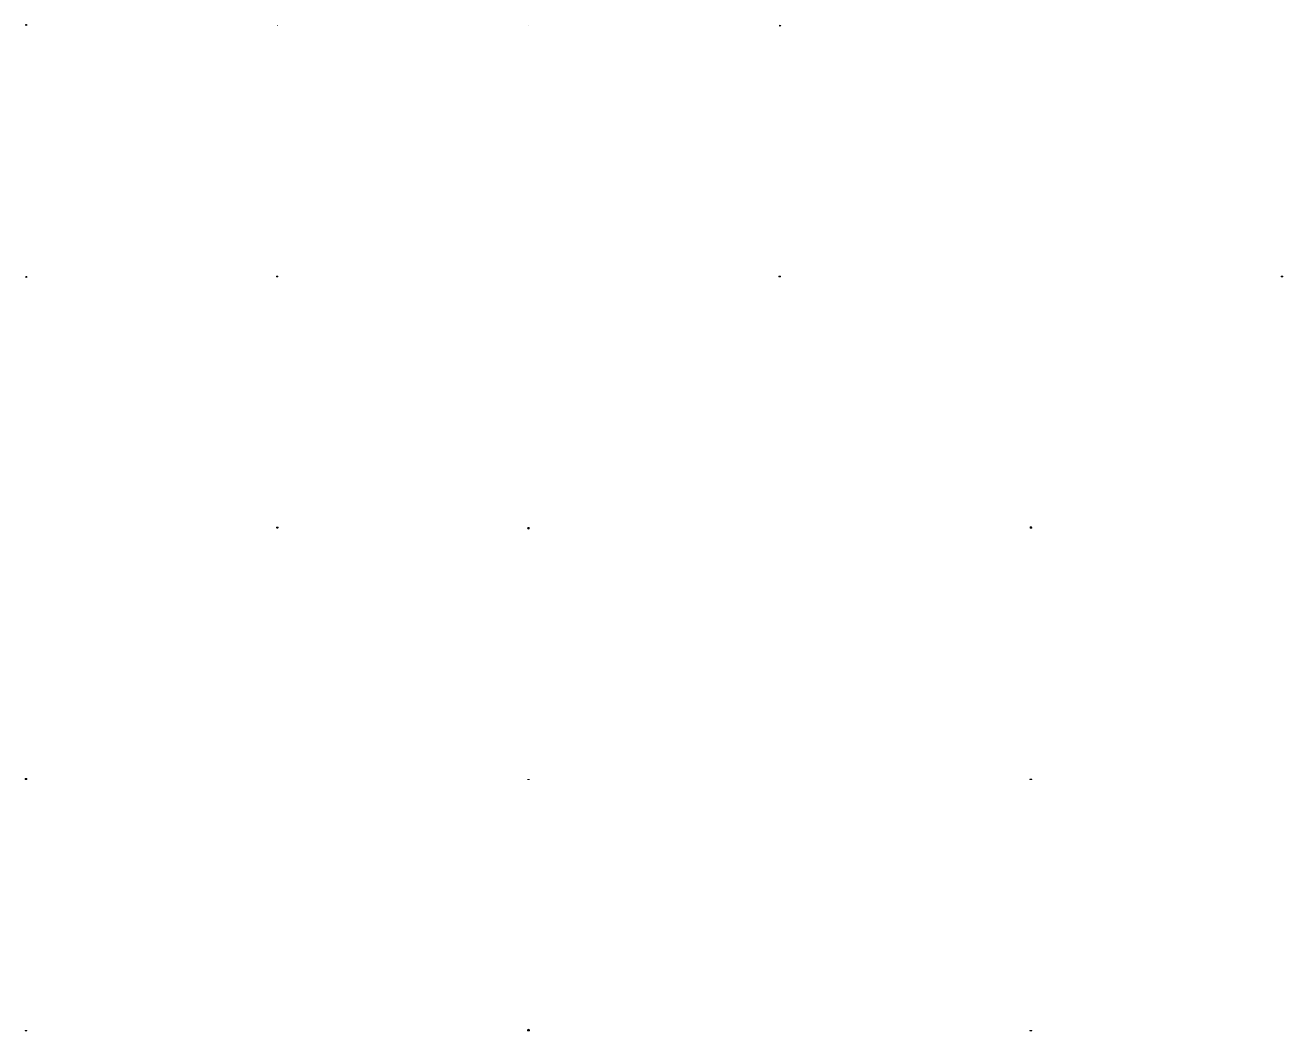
# Model space of a CAD drawing. Header units: millimetres. Extents: x 1489 to 16509, y -13500 to -1494.
import ezdxf

# ---------------------------------------------------------------- set-up
doc = ezdxf.new("R2010")
doc.units = ezdxf.units.MM
doc.header["$LTSCALE"] = 50
doc.header["$PDMODE"] = 1
doc.header["$PDSIZE"] = -2
doc.linetypes.add('ISO-07 Dotted', pattern=[0.889, 0.127, -0.762])
for name, color, linetype, lineweight in [('pio-Acorn Nut (inch)', 7, 'Continuous', 5), ('pio-Acorn Nut (inch)-3D', 7, 'Continuous', 5), ('pio-Bridge Line', 7, 'Continuous', 5), ('pio-Center Drill', 7, 'Continuous', 5), ('pio-Clothes Rod', 7, 'Continuous', 5), ('pio-Extension Spring - End', 7, 'Continuous', 5), ('pio-Hex Cap Nut (DIN)', 7, 'Continuous', 5), ('pio-Hex Cap Nut (DIN)-3D', 7, 'Continuous', 5), ('pio-Knurled Thumb Nut (Inch)', 7, 'Continuous', 5), ('pio-Lock Washer (DIN)', 7, 'Continuous', 5), ('pio-Lock Washer (DIN)-3D', 7, 'Continuous', 5), ('pio-Lock Washer (Inch)', 7, 'Continuous', 5), ('pio-Lock Washer (Inch)-3D', 7, 'Continuous', 5), ('pio-Lock Washer (ISO)', 7, 'Continuous', 5), ('pio-Lock Washer (ISO)-3D', 7, 'Continuous', 5), ('pio-Lock Washer (Metric)', 7, 'Continuous', 5), ('pio-Lock Washer (Metric)-3D', 7, 'Continuous', 5), ('pio-Nut (DIN)', 7, 'Continuous', 5), ('pio-Nut (DIN)-3D', 7, 'Continuous', 5), ('pio-Nut (Inch)', 7, 'Continuous', 5), ('pio-Nut (Inch) - 3D', 7, 'Continuous', 5), ('pio-Nut (ISO)', 7, 'Continuous', 5), ('pio-Nut (ISO)-3D', 7, 'Continuous', 5), ('pio-Nut (Metric)', 7, 'Continuous', 5), ('pio-Nut (Metric) - 3D', 7, 'Continuous', 5), ('pio-Quarter Arc', 7, 'Continuous', 5), ('pio-Tubular Rivet (DIN)', 7, 'Continuous', 5)]:
    doc.layers.add(name, color=color, linetype=linetype, lineweight=lineweight)

# ---------------------------------------------------------------- blocks, each defined once
blk = doc.blocks.new('obj-00')
at = {"layer": 'pio-Bridge Line', "color": 255, "linetype": 'Continuous', "lineweight": 80, "transparency": 33554687}
blk.add_line((0, 0), (1, 0), dxfattribs=at)
at = {"layer": 'pio-Bridge Line', "color": 255, "linetype": 'Continuous', "lineweight": 211, "transparency": 33554687}
blk.add_arc((0.5, 0), 0.5, 10, 170, dxfattribs=at)
at = {"layer": 'pio-Bridge Line', "color": 7, "linetype": 'Continuous', "lineweight": 5, "transparency": 33554687}
blk.add_arc((0.5, 0), 0.5, 0, 180, dxfattribs=at)
blk = doc.blocks.new('obj-01 (2D)')
at = {"layer": 'pio-Clothes Rod', "color": 7, "linetype": 'Continuous', "lineweight": 5, "transparency": 33554687}
blk.add_line((0, 0), (1, 0), dxfattribs=at)
at = {"layer": 'pio-Clothes Rod', "color": 0, "flags": 1}
for tag in ['IFC_UUID', 'instanceID']:
    blk.add_attdef(tag, (4500, -1500), '', height=0.18, dxfattribs=at)
blk = doc.blocks.new('obj-02')
at = {"layer": 'pio-Quarter Arc', "color": 7, "linetype": 'Continuous', "lineweight": 5, "transparency": 33554687}
blk.add_arc((0, 0), 1, 0, 90, dxfattribs=at)
blk = doc.blocks.new('obj-03')
at = {"color": 255, "linetype": 'Continuous', "lineweight": 5, "transparency": 33554687}
blk.add_wipeout([(0, 6), (5, 2), (10, 2), (12, 0), (10, -2), (5, -2), (0, -6)], dxfattribs=at).dxf.layer = 'pio-Center Drill'
at = {"layer": 'pio-Center Drill', "color": 7, "linetype": 'Continuous', "lineweight": 5, "transparency": 33554687}
for p, q in [((5, 2), (5, -2)), ((10, 2), (10, -2))]:
    blk.add_line(p, q, dxfattribs=at)
at = {"layer": 'pio-Center Drill', "color": 7, "linetype": 'Continuous', "lineweight": 5, "transparency": 33554687, "flags": 128}
blk.add_lwpolyline([(0, 6), (5, 2), (10, 2), (12, 0), (10, -2), (5, -2), (0, -6)], close=True, dxfattribs=at)
blk = doc.blocks.new('Group')
at = {"color": 255, "linetype": 'Continuous', "lineweight": 5, "transparency": 33554687}
blk.add_wipeout([(0, 5), (0, 5), (0, 4), (0, 4), (0, 4), (0, 4), (0, 4), (1, 4), (1, 4), (9, 4), (9, 4), (10, 4), (10, 4), (10, 4), (10, 4), (10, 4), (10, 5), (10, 5), (10, -5), (10, -5), (10, -4), (10, -4), (10, -4), (10, -4), (10, -4), (9, -4), (9, -4), (1, -4), (1, -4), (0, -4), (0, -4), (0, -4), (0, -4), (0, -4), (0, -5), (0, -5)], dxfattribs=at).dxf.layer = 'pio-Tubular Rivet (DIN)'
at = {"layer": 'pio-Tubular Rivet (DIN)', "color": 7, "linetype": 'Continuous', "lineweight": 5, "transparency": 33554687, "flags": 128}
for points in [[(0, 5, 0.414214), (1, 4), (9, 4, 0.414214), (10, 5)], [(10, -5, 0.414214), (9, -4), (1, -4, 0.414214), (0, -5)]]:
    blk.add_lwpolyline(points, format="xyb", dxfattribs=at)
at = {"color": 255, "linetype": 'Continuous', "lineweight": 5, "transparency": 33554687}
blk.add_wipeout([(-1, 6), (0, 6), (0, -6), (-1, -6)], dxfattribs=at).dxf.layer = 'pio-Tubular Rivet (DIN)'
at = {"layer": 'pio-Tubular Rivet (DIN)', "color": 7, "linetype": 'Continuous', "lineweight": 5, "transparency": 33554687, "flags": 128}
blk.add_lwpolyline([(-1, 6), (0, 6), (0, -6), (-1, -6)], close=True, dxfattribs=at)
at = {"color": 255, "linetype": 'ISO-07 Dotted', "lineweight": 5, "transparency": 33554687}
blk.add_wipeout([(11, -4), (15, -4), (15, 4), (11, 4)], dxfattribs=at).dxf.layer = 'pio-Tubular Rivet (DIN)'
at = {"layer": 'pio-Tubular Rivet (DIN)', "color": 7, "linetype": 'ISO-07 Dotted', "lineweight": 5, "transparency": 33554687, "flags": 128}
blk.add_lwpolyline([(11, -4), (15, -4), (15, 4), (11, 4)], dxfattribs=at)
at = {"color": 255, "linetype": 'Continuous', "lineweight": 5, "transparency": 33554687}
blk.add_wipeout([(10, 6), (11, 6), (11, -6), (10, -6)], dxfattribs=at).dxf.layer = 'pio-Tubular Rivet (DIN)'
at = {"layer": 'pio-Tubular Rivet (DIN)', "color": 7, "linetype": 'Continuous', "lineweight": 5, "transparency": 33554687, "flags": 128}
blk.add_lwpolyline([(10, 6), (11, 6), (11, -6), (10, -6)], close=True, dxfattribs=at)
blk = doc.blocks.new('obj-06')
at = {"layer": 'pio-Tubular Rivet (DIN)', "color": 7, "transparency": 33554687}
blk.add_blockref('Group', (0, 0), dxfattribs=at)
blk = doc.blocks.new('Group-1')
at = {"color": 255, "linetype": 'Continuous', "lineweight": 5, "transparency": 33554687}
blk.add_wipeout([(-8, 8), (-7, 9), (7, 9), (8, 8), (8, 1), (7, 0), (-7, 0), (-8, 1)], dxfattribs=at).dxf.layer = 'pio-Nut (Inch)'
at = {"layer": 'pio-Nut (Inch)', "color": 7, "linetype": 'Continuous', "lineweight": 5, "transparency": 33554687, "flags": 128}
blk.add_lwpolyline([(-8, 8), (-7, 9), (7, 9), (8, 8), (8, 1), (7, 0), (-7, 0), (-8, 1)], close=True, dxfattribs=at)
at = {"color": 255, "linetype": 'Continuous', "lineweight": 5, "transparency": 33554687}
blk.add_wipeout([(-8, 8), (-8, 8), (-7, 8), (-7, 9), (-6, 9), (-6, 9), (-5, 8), (-5, 8), (-4, 8), (-3, 8), (-2, 8), (-1, 9), (0, 9), (1, 9), (2, 8), (3, 8), (4, 8), (5, 8), (5, 8), (6, 9), (6, 9), (7, 9), (7, 8), (8, 8), (8, 8)], dxfattribs=at).dxf.layer = 'pio-Nut (Inch)'
at = {"layer": 'pio-Nut (Inch)', "color": 7, "linetype": 'Continuous', "lineweight": 5, "transparency": 33554687}
blk.add_open_spline([(-8, 8), (-6, 9), (-4, 8), (0, 9), (4, 8), (6, 9), (8, 8)], degree=2, knots=[0, 0, 0, 0.264483, 0.264483, 0.735517, 0.735517, 1, 1, 1], dxfattribs=at)
at = {"color": 255, "linetype": 'Continuous', "lineweight": 5, "transparency": 33554687}
blk.add_wipeout([(-8, 1), (-8, 0), (-7, 0), (-7, 0), (-6, 0), (-6, 0), (-5, 0), (-5, 0), (-4, 1), (-3, 0), (-2, 0), (-1, 0), (0, 0), (1, 0), (2, 0), (3, 0), (4, 1), (5, 0), (5, 0), (6, 0), (6, 0), (7, 0), (7, 0), (8, 0), (8, 1)], dxfattribs=at).dxf.layer = 'pio-Nut (Inch)'
at = {"layer": 'pio-Nut (Inch)', "color": 7, "linetype": 'Continuous', "lineweight": 5, "transparency": 33554687}
for p, q in [((-4, 8), (-4, 1)), ((4, 1), (4, 8))]:
    blk.add_line(p, q, dxfattribs=at)
blk.add_open_spline([(-8, 1), (-6, -1), (-4, 1), (0, -1), (4, 1), (6, -1), (8, 1)], degree=2, knots=[0, 0, 0, 0.264483, 0.264483, 0.735517, 0.735517, 1, 1, 1], dxfattribs=at)
blk = doc.blocks.new('obj-07')
at = {"layer": 'pio-Nut (Inch)', "color": 7, "transparency": 33554687}
blk.add_blockref('Group-1', (0, 0), dxfattribs=at)
blk = doc.blocks.new('obj-08')
at = {"layer": 'pio-Nut (Inch) - 3D', "color": 7, "linetype": 'Continuous', "lineweight": 5, "transparency": 33554687}
for p in [(0, 8.5598), (0, 0)]:
    blk.add_point(p, dxfattribs=at)
blk = doc.blocks.new('Group-2')
at = {"color": 255, "linetype": 'Continuous', "lineweight": 5, "transparency": 33554687}
blk.add_wipeout([(-9, 8), (-8, 8), (8, 8), (9, 8), (9, 1), (8, 0), (-8, 0), (-9, 1)], dxfattribs=at).dxf.layer = 'pio-Nut (DIN)'
at = {"layer": 'pio-Nut (DIN)', "color": 7, "linetype": 'Continuous', "lineweight": 5, "transparency": 33554687, "flags": 128}
blk.add_lwpolyline([(-9, 8), (-8, 8), (8, 8), (9, 8), (9, 1), (8, 0), (-8, 0), (-9, 1)], close=True, dxfattribs=at)
at = {"layer": 'pio-Nut (DIN)', "color": 7, "linetype": 'Continuous', "lineweight": 5, "transparency": 33554687}
blk.add_open_spline([(-9, 8), (-7, 9), (-5, 8), (0, 9), (5, 8), (7, 9), (9, 8)], degree=2, knots=[0, 0, 0, 0.264483, 0.264483, 0.735517, 0.735517, 1, 1, 1], dxfattribs=at)
at = {"color": 255, "linetype": 'Continuous', "lineweight": 5, "transparency": 33554687}
blk.add_wipeout([(-9, 1), (-9, 0), (-8, 0), (-8, 0), (-7, 0), (-6, 0), (-6, 0), (-5, 0), (-5, 1), (-3, 0), (-2, 0), (-1, 0), (0, 0), (1, 0), (2, 0), (3, 0), (5, 1), (5, 0), (6, 0), (6, 0), (7, 0), (8, 0), (8, 0), (9, 0), (9, 1)], dxfattribs=at).dxf.layer = 'pio-Nut (DIN)'
at = {"layer": 'pio-Nut (DIN)', "color": 7, "linetype": 'Continuous', "lineweight": 5, "transparency": 33554687}
for p, q in [((-5, 8), (-5, 1)), ((5, 1), (5, 8))]:
    blk.add_line(p, q, dxfattribs=at)
blk.add_open_spline([(-9, 1), (-7, -1), (-5, 1), (0, -1), (5, 1), (7, -1), (9, 1)], degree=2, knots=[0, 0, 0, 0.264483, 0.264483, 0.735517, 0.735517, 1, 1, 1], dxfattribs=at)
blk = doc.blocks.new('obj-09')
at = {"layer": 'pio-Nut (DIN)', "color": 7, "transparency": 33554687}
blk.add_blockref('Group-2', (0, 0), dxfattribs=at)
blk = doc.blocks.new('obj-10')
at = {"layer": 'pio-Nut (DIN)-3D', "color": 7, "linetype": 'Continuous', "lineweight": 5, "transparency": 33554687}
for p in [(0, 8.4), (0, 0)]:
    blk.add_point(p, dxfattribs=at)
blk = doc.blocks.new('Group-3')
at = {"color": 255, "linetype": 'Continuous', "lineweight": 5, "transparency": 33554687}
blk.add_wipeout([(-9, 8), (-8, 8), (8, 8), (9, 8), (9, 1), (8, 0), (-8, 0), (-9, 1)], dxfattribs=at).dxf.layer = 'pio-Nut (ISO)'
at = {"layer": 'pio-Nut (ISO)', "color": 7, "linetype": 'Continuous', "lineweight": 5, "transparency": 33554687, "flags": 128}
blk.add_lwpolyline([(-9, 8), (-8, 8), (8, 8), (9, 8), (9, 1), (8, 0), (-8, 0), (-9, 1)], close=True, dxfattribs=at)
at = {"layer": 'pio-Nut (ISO)', "color": 7, "linetype": 'Continuous', "lineweight": 5, "transparency": 33554687}
blk.add_open_spline([(-9, 8), (-7, 9), (-5, 8), (0, 9), (5, 8), (7, 9), (9, 8)], degree=2, knots=[0, 0, 0, 0.264483, 0.264483, 0.735517, 0.735517, 1, 1, 1], dxfattribs=at)
at = {"color": 255, "linetype": 'Continuous', "lineweight": 5, "transparency": 33554687}
blk.add_wipeout([(-9, 1), (-9, 0), (-8, 0), (-8, 0), (-7, 0), (-6, 0), (-6, 0), (-5, 0), (-5, 1), (-3, 0), (-2, 0), (-1, 0), (0, 0), (1, 0), (2, 0), (3, 0), (5, 1), (5, 0), (6, 0), (6, 0), (7, 0), (8, 0), (8, 0), (9, 0), (9, 1)], dxfattribs=at).dxf.layer = 'pio-Nut (ISO)'
at = {"layer": 'pio-Nut (ISO)', "color": 7, "linetype": 'Continuous', "lineweight": 5, "transparency": 33554687}
for p, q in [((-5, 8), (-5, 1)), ((5, 1), (5, 8))]:
    blk.add_line(p, q, dxfattribs=at)
blk.add_open_spline([(-9, 1), (-7, -1), (-5, 1), (0, -1), (5, 1), (7, -1), (9, 1)], degree=2, knots=[0, 0, 0, 0.264483, 0.264483, 0.735517, 0.735517, 1, 1, 1], dxfattribs=at)
blk = doc.blocks.new('obj-11')
at = {"layer": 'pio-Nut (ISO)', "color": 7, "transparency": 33554687}
blk.add_blockref('Group-3', (0, 0), dxfattribs=at)
blk = doc.blocks.new('obj-12')
at = {"layer": 'pio-Nut (ISO)-3D', "color": 7, "linetype": 'Continuous', "lineweight": 5, "transparency": 33554687}
for p in [(0, 8.4), (0, 0)]:
    blk.add_point(p, dxfattribs=at)
blk = doc.blocks.new('obj-13')
at = {"color": 255, "linetype": 'Continuous', "lineweight": 5, "transparency": 33554687}
blk.add_wipeout([(-6.35, 0), (-6.35, 6.35), (-8.89, 6.35), (-9.525, 6.985), (-9.525, 12.065), (-8.89, 12.7), (8.89, 12.7), (9.525, 12.065), (9.525, 6.985), (8.89, 6.35), (6.35, 6.35), (6.35, 0)], dxfattribs=at).dxf.layer = 'pio-Knurled Thumb Nut (Inch)'
at = {"layer": 'pio-Knurled Thumb Nut (Inch)', "color": 7, "linetype": 'Continuous', "lineweight": 5, "transparency": 33554687}
for p, q in [((-9.525, 12.065), (9.525, 12.065)), ((-9.525, 6.985), (9.525, 6.985)), ((-6.35, 6.35), (6.35, 6.35))]:
    blk.add_line(p, q, dxfattribs=at)
at = {"layer": 'pio-Knurled Thumb Nut (Inch)', "color": 7, "linetype": 'Continuous', "lineweight": 5, "transparency": 33554687, "flags": 128}
blk.add_lwpolyline([(-6.35, 0), (-6.35, 6.35), (-8.89, 6.35), (-9.525, 6.985), (-9.525, 12.065), (-8.89, 12.7), (8.89, 12.7), (9.525, 12.065), (9.525, 6.985), (8.89, 6.35), (6.35, 6.35), (6.35, 0)], close=True, dxfattribs=at)
blk = doc.blocks.new('Group-4')
at = {"color": 255, "linetype": 'Continuous', "lineweight": 5, "transparency": 33554687}
blk.add_wipeout([(10, 0), (9, -1), (9, -2), (9, -3), (9, -4), (8, -4), (8, -5), (7, -6), (7, -7), (6, -7), (5, -8), (4, -8), (4, -9), (3, -9), (2, -9), (1, -9), (0, -9), (0, -7), (1, -7), (1, -7), (2, -7), (3, -7), (3, -6), (4, -6), (5, -6), (5, -5), (6, -5), (6, -4), (6, -3), (7, -3), (7, -2), (7, -1), (7, -1), (7, 0), (7, 1), (7, 1), (7, 2), (7, 3), (6, 3), (6, 4), (6, 5), (5, 5), (5, 6), (4, 6), (3, 6), (3, 7), (2, 7), (1, 7), (1, 7), (0, 7), (0, 9), (1, 9), (2, 9), (3, 9), (4, 9), (4, 8), (5, 8), (6, 7), (7, 7), (7, 6), (8, 5), (8, 4), (9, 4), (9, 3), (9, 2), (9, 1)], dxfattribs=at).dxf.layer = 'pio-Extension Spring - End'
blk.add_wipeout([(0, 9), (0, 7), (0, 7), (-1, 7), (-1, 7), (-2, 7), (-3, 7), (-3, 6), (-4, 6), (-5, 6), (-5, 5), (-6, 5), (-6, 4), (-6, 3), (-7, 3), (-7, 2), (-7, 1), (-7, 1), (-7, 0), (-7, -1), (-7, -1), (-7, -2), (-7, -3), (-6, -3), (-6, -4), (-6, -5), (-5, -5), (-5, -6), (-4, -6), (-3, -6), (-3, -7), (-2, -7), (-1, -7), (-1, -7), (0, -7), (0, -7), (0, -9), (-1, -9), (-2, -9), (-3, -9), (-4, -9), (-4, -8), (-5, -8), (-6, -7), (-7, -7), (-7, -6), (-8, -5), (-8, -4), (-9, -4), (-9, -3), (-9, -2), (-9, -1), (-10, 0), (-9, 1), (-9, 2), (-9, 3), (-9, 4), (-8, 4), (-8, 5), (-7, 6), (-7, 7), (-6, 7), (-5, 8), (-4, 8), (-4, 9), (-3, 9), (-2, 9), (-1, 9)], dxfattribs=at).dxf.layer = 'pio-Extension Spring - End'
at = {"layer": 'pio-Extension Spring - End', "color": 7, "linetype": 'Continuous', "lineweight": 5, "transparency": 33554687, "flags": 128}
for points in [[(-10, 0, -1), (10, 0, -1)], [(-7, 0, -0.414214), (0, 7, -0.414214), (7, 0, -0.414214), (0, -7, -0.414214)]]:
    blk.add_lwpolyline(points, format="xyb", close=True, dxfattribs=at)
at = {"color": 255, "linetype": 'Continuous', "lineweight": 5, "transparency": 33554687}
blk.add_wipeout([(0, 10), (-1, 9), (-3, 9), (-4, 9), (-5, 8), (-6, 7), (-7, 6), (-8, 5), (-9, 4), (-9, 4), (-9, 3), (-9, 3), (-9, 3), (-9, 3), (-9, 3), (-9, 3), (-9, 2), (-9, 2), (-9, 1), (-8, 0), (-8, 0), (-7, -1), (-7, -1), (-6, -1), (-5, -1), (8, -1), (9, -1), (9, -1), (9, -1), (9, -1), (9, -1), (9, 0), (10, 0), (10, 0), (10, 0), (9, 0), (9, 1), (9, 1), (9, 1), (9, 1), (9, 1), (8, 1), (-5, 1), (-6, 1), (-6, 1), (-6, 1), (-6, 2), (-6, 2), (-7, 2), (-7, 2), (-7, 2), (-7, 2), (-7, 3), (-7, 3), (-7, 3), (-7, 3), (-7, 3), (-7, 3), (-7, 3), (-6, 4), (-5, 5), (-5, 5), (-4, 6), (-3, 6), (-2, 7), (-1, 7), (0, 7)], dxfattribs=at).dxf.layer = 'pio-Extension Spring - End'
at = {"layer": 'pio-Extension Spring - End', "color": 7, "linetype": 'Continuous', "lineweight": 5, "transparency": 33554687, "flags": 128}
blk.add_lwpolyline([(0, 10, 0.297709), (-9, 4, 0.103715), (-9, 2, 0.414214), (-5, -1), (8, -1, 0.414214), (10, 0, 0.414214), (8, 1), (-5, 1, -0.414214), (-7, 2, -0.103715), (-7, 3, -0.297709), (0, 7)], format="xyb", dxfattribs=at)
blk = doc.blocks.new('obj-14')
at = {"layer": 'pio-Extension Spring - End', "color": 7, "transparency": 33554687}
blk.add_blockref('Group-4', (0, 0), dxfattribs=at)
blk = doc.blocks.new('obj-16')
at = {"color": 255, "linetype": 'Continuous', "lineweight": 5, "transparency": 33554687}
blk.add_wipeout([(-10, 7), (-8, 8), (-8, 10), (-8, 12), (-7, 13), (-7, 14), (-6, 16), (-4, 17), (-3, 17), (-2, 18), (0, 18), (2, 18), (3, 17), (4, 17), (6, 16), (7, 14), (7, 13), (8, 12), (8, 10), (8, 8), (10, 7)], dxfattribs=at).dxf.layer = 'pio-Hex Cap Nut (DIN)'
at = {"layer": 'pio-Hex Cap Nut (DIN)', "color": 7, "linetype": 'Continuous', "lineweight": 5, "transparency": 33554687, "flags": 128}
blk.add_lwpolyline([(-10, 7), (-8, 8), (-8, 10, -0.414214), (0, 18, -0.414214), (8, 10), (8, 8), (10, 7)], format="xyb", dxfattribs=at)
at = {"color": 255, "linetype": 'Continuous', "lineweight": 5, "transparency": 33554687}
blk.add_wipeout([(-10, 7), (-10, 1), (-9, 0), (8, 0), (10, 1), (10, 7)], dxfattribs=at).dxf.layer = 'pio-Hex Cap Nut (DIN)'
at = {"layer": 'pio-Hex Cap Nut (DIN)', "color": 7, "linetype": 'Continuous', "lineweight": 5, "transparency": 33554687, "flags": 128}
blk.add_lwpolyline([(-10, 7), (-10, 1), (-9, 0), (8, 0), (10, 1), (10, 7)], dxfattribs=at)
at = {"color": 255, "linetype": 'Continuous', "lineweight": 5, "transparency": 33554687}
blk.add_wipeout([(10, 7), (9, 8), (9, 8), (8, 8), (7, 8), (7, 8), (6, 8), (6, 8), (5, 7), (4, 8), (2, 8), (1, 8), (0, 8), (-1, 8), (-2, 8), (-4, 8), (-5, 7), (-6, 8), (-6, 8), (-7, 8), (-7, 8), (-8, 8), (-9, 8), (-9, 8), (-10, 7)], dxfattribs=at).dxf.layer = 'pio-Hex Cap Nut (DIN)'
at = {"layer": 'pio-Hex Cap Nut (DIN)', "color": 7, "linetype": 'Continuous', "lineweight": 5, "transparency": 33554687}
blk.add_open_spline([(10, 7), (7, 9), (5, 7), (0, 9), (-5, 7), (-7, 9), (-10, 7)], degree=2, knots=[0, 0, 0, 0.264483, 0.264483, 0.735517, 0.735517, 1, 1, 1], dxfattribs=at)
at = {"color": 255, "linetype": 'Continuous', "lineweight": 5, "transparency": 33554687}
blk.add_wipeout([(-10, 1), (-9, 0), (-9, 0), (-8, 0), (-7, 0), (-7, 0), (-6, 0), (-6, 0), (-5, 1), (-4, 0), (-2, 0), (-1, 0), (0, 0), (1, 0), (2, 0), (4, 0), (5, 1), (6, 0), (6, 0), (7, 0), (7, 0), (8, 0), (9, 0), (9, 0), (10, 1)], dxfattribs=at).dxf.layer = 'pio-Hex Cap Nut (DIN)'
at = {"layer": 'pio-Hex Cap Nut (DIN)', "color": 7, "linetype": 'Continuous', "lineweight": 5, "transparency": 33554687}
for p, q in [((-5, 7), (-5, 1)), ((5, 1), (5, 7))]:
    blk.add_line(p, q, dxfattribs=at)
blk.add_open_spline([(-10, 1), (-7, -1), (-5, 1), (0, -1), (5, 1), (7, -1), (10, 1)], degree=2, knots=[0, 0, 0, 0.264483, 0.264483, 0.735517, 0.735517, 1, 1, 1], dxfattribs=at)
blk = doc.blocks.new('obj-17')
at = {"layer": 'pio-Hex Cap Nut (DIN)-3D', "color": 7, "linetype": 'Continuous', "lineweight": 5, "transparency": 33554687}
blk.add_point((0, 0), dxfattribs=at)
at = {"layer": 'pio-Hex Cap Nut (DIN)-3D', "color": 0, "flags": 1}
for tag in ['IFC_UUID', 'instanceID']:
    blk.add_attdef(tag, (16490, -7500), '', height=0.18, dxfattribs=at)
blk = doc.blocks.new('Group-5')
at = {"color": 255, "linetype": 'Continuous', "lineweight": 5, "transparency": 33554687}
blk.add_wipeout([(-10, 10), (-9, 11), (9, 11), (10, 10), (10, 1), (9, 0), (-9, 0), (-10, 1)], dxfattribs=at).dxf.layer = 'pio-Nut (Metric)'
at = {"layer": 'pio-Nut (Metric)', "color": 7, "linetype": 'Continuous', "lineweight": 5, "transparency": 33554687, "flags": 128}
blk.add_lwpolyline([(-10, 10), (-9, 11), (9, 11), (10, 10), (10, 1), (9, 0), (-9, 0), (-10, 1)], close=True, dxfattribs=at)
at = {"color": 255, "linetype": 'Continuous', "lineweight": 5, "transparency": 33554687}
blk.add_wipeout([(-10, 10), (-10, 10), (-9, 11), (-8, 11), (-8, 11), (-7, 11), (-6, 11), (-6, 10), (-5, 10), (-4, 10), (-3, 11), (-1, 11), (0, 11), (1, 11), (3, 11), (4, 10), (5, 10), (6, 10), (6, 11), (7, 11), (8, 11), (8, 11), (9, 11), (10, 10), (10, 10)], dxfattribs=at).dxf.layer = 'pio-Nut (Metric)'
at = {"layer": 'pio-Nut (Metric)', "color": 7, "linetype": 'Continuous', "lineweight": 5, "transparency": 33554687}
blk.add_open_spline([(-10, 10), (-8, 12), (-5, 10), (0, 12), (5, 10), (8, 12), (10, 10)], degree=2, knots=[0, 0, 0, 0.264483, 0.264483, 0.735517, 0.735517, 1, 1, 1], dxfattribs=at)
at = {"color": 255, "linetype": 'Continuous', "lineweight": 5, "transparency": 33554687}
blk.add_wipeout([(-10, 1), (-10, 0), (-9, 0), (-8, 0), (-8, 0), (-7, 0), (-6, 0), (-6, 0), (-5, 1), (-4, 0), (-3, 0), (-1, 0), (0, 0), (1, 0), (3, 0), (4, 0), (5, 1), (6, 0), (6, 0), (7, 0), (8, 0), (8, 0), (9, 0), (10, 0), (10, 1)], dxfattribs=at).dxf.layer = 'pio-Nut (Metric)'
at = {"layer": 'pio-Nut (Metric)', "color": 7, "linetype": 'Continuous', "lineweight": 5, "transparency": 33554687}
for p, q in [((-5, 10), (-5, 1)), ((5, 1), (5, 10))]:
    blk.add_line(p, q, dxfattribs=at)
blk.add_open_spline([(-10, 1), (-8, -1), (-5, 1), (0, -1), (5, 1), (8, -1), (10, 1)], degree=2, knots=[0, 0, 0, 0.264483, 0.264483, 0.735517, 0.735517, 1, 1, 1], dxfattribs=at)
blk = doc.blocks.new('obj-18')
at = {"layer": 'pio-Nut (Metric)', "color": 7, "transparency": 33554687}
blk.add_blockref('Group-5', (0, 0), dxfattribs=at)
blk = doc.blocks.new('obj-19')
at = {"layer": 'pio-Nut (Metric) - 3D', "color": 7, "linetype": 'Continuous', "lineweight": 5, "transparency": 33554687}
for p in [(0, 10.8), (0, 0)]:
    blk.add_point(p, dxfattribs=at)
blk = doc.blocks.new('Group-6')
at = {"color": 255, "linetype": 'Continuous', "lineweight": 5, "transparency": 33554687}
blk.add_wipeout([(-11, 2), (11, 2), (11, 0), (-11, 0)], dxfattribs=at).dxf.layer = 'pio-Lock Washer (DIN)'
at = {"layer": 'pio-Lock Washer (DIN)', "color": 7, "linetype": 'Continuous', "lineweight": 5, "transparency": 33554687}
for p, q in [((-1, 0), (1, 2)), ((1, 2), (0, 0))]:
    blk.add_line(p, q, dxfattribs=at)
at = {"layer": 'pio-Lock Washer (DIN)', "color": 7, "linetype": 'Continuous', "lineweight": 5, "transparency": 33554687, "flags": 128}
blk.add_lwpolyline([(-11, 2), (11, 2), (11, 0), (-11, 0)], close=True, dxfattribs=at)
blk = doc.blocks.new('obj-20')
at = {"layer": 'pio-Lock Washer (DIN)', "color": 7, "transparency": 33554687}
blk.add_blockref('Group-6', (0, 0), dxfattribs=at)
blk = doc.blocks.new('obj-21')
at = {"layer": 'pio-Lock Washer (DIN)-3D', "color": 7, "linetype": 'Continuous', "lineweight": 5, "transparency": 33554687}
for p in [(0, 2.1), (0, 0)]:
    blk.add_point(p, dxfattribs=at)
blk = doc.blocks.new('Group-7')
at = {"color": 255, "linetype": 'Continuous', "lineweight": 5, "transparency": 33554687}
blk.add_wipeout([(-11, 3), (11, 3), (11, 0), (-11, 0)], dxfattribs=at).dxf.layer = 'pio-Lock Washer (ISO)'
at = {"layer": 'pio-Lock Washer (ISO)', "color": 7, "linetype": 'Continuous', "lineweight": 5, "transparency": 33554687}
for p, q in [((-1, 0), (1, 3)), ((1, 3), (-1, 0))]:
    blk.add_line(p, q, dxfattribs=at)
at = {"layer": 'pio-Lock Washer (ISO)', "color": 7, "linetype": 'Continuous', "lineweight": 5, "transparency": 33554687, "flags": 128}
blk.add_lwpolyline([(-11, 3), (11, 3), (11, 0), (-11, 0)], close=True, dxfattribs=at)
blk = doc.blocks.new('obj-22')
at = {"layer": 'pio-Lock Washer (ISO)', "color": 7, "transparency": 33554687}
blk.add_blockref('Group-7', (0, 0), dxfattribs=at)
blk = doc.blocks.new('obj-23')
at = {"layer": 'pio-Lock Washer (ISO)-3D', "color": 7, "linetype": 'Continuous', "lineweight": 5, "transparency": 33554687}
for p in [(0, 3.18), (0, 0)]:
    blk.add_point(p, dxfattribs=at)
blk = doc.blocks.new('Group-8')
at = {"color": 255, "linetype": 'Continuous', "lineweight": 5, "transparency": 33554687}
blk.add_wipeout([(-11, 3), (11, 3), (11, 0), (-11, 0)], dxfattribs=at).dxf.layer = 'pio-Lock Washer (Metric)'
at = {"layer": 'pio-Lock Washer (Metric)', "color": 7, "linetype": 'Continuous', "lineweight": 5, "transparency": 33554687}
for p, q in [((-1, 0), (1, 3)), ((1, 3), (-1, 0))]:
    blk.add_line(p, q, dxfattribs=at)
at = {"layer": 'pio-Lock Washer (Metric)', "color": 7, "linetype": 'Continuous', "lineweight": 5, "transparency": 33554687, "flags": 128}
blk.add_lwpolyline([(-11, 3), (11, 3), (11, 0), (-11, 0)], close=True, dxfattribs=at)
blk = doc.blocks.new('obj-24')
at = {"layer": 'pio-Lock Washer (Metric)', "color": 7, "transparency": 33554687}
blk.add_blockref('Group-8', (0, 0), dxfattribs=at)
blk = doc.blocks.new('obj-25')
at = {"layer": 'pio-Lock Washer (Metric)-3D', "color": 7, "linetype": 'Continuous', "lineweight": 5, "transparency": 33554687}
for p in [(0, 3.18), (0, 0)]:
    blk.add_point(p, dxfattribs=at)
blk = doc.blocks.new('Group-9')
at = {"color": 255, "linetype": 'Continuous', "lineweight": 5, "transparency": 33554687}
blk.add_wipeout([(11, 9), (9, 10), (9, 10), (9, 10), (9, 10), (9, 10), (9, 10), (9, 10), (9, 10), (9, 10), (9, 10), (9, 12), (9, 14), (8, 15), (7, 17), (6, 18), (4, 19), (3, 20), (1, 20), (1, 20), (1, 21), (0, 21), (0, 21), (0, 21), (-1, 21), (-1, 20), (-1, 20), (-3, 20), (-4, 19), (-6, 18), (-7, 17), (-8, 15), (-9, 14), (-9, 12), (-9, 10), (-9, 10), (-9, 10), (-9, 10), (-9, 10), (-9, 10), (-9, 10), (-9, 10), (-9, 10), (-9, 10), (-11, 9)], dxfattribs=at).dxf.layer = 'pio-Acorn Nut (inch)'
at = {"layer": 'pio-Acorn Nut (inch)', "color": 7, "linetype": 'Continuous', "lineweight": 5, "transparency": 33554687, "flags": 128}
blk.add_lwpolyline([(11, 9), (9, 10, -0.267949), (9, 10), (9, 10, 0.338862), (1, 20, 0.132733), (-1, 20, 0.338862), (-9, 10), (-9, 10, -0.267949), (-9, 10), (-11, 9)], format="xyb", dxfattribs=at)
at = {"color": 255, "linetype": 'Continuous', "lineweight": 5, "transparency": 33554687}
blk.add_wipeout([(-11, 9), (-11, 1), (-10, 0), (10, 0), (11, 1), (11, 9)], dxfattribs=at).dxf.layer = 'pio-Acorn Nut (inch)'
at = {"layer": 'pio-Acorn Nut (inch)', "color": 7, "linetype": 'Continuous', "lineweight": 5, "transparency": 33554687, "flags": 128}
blk.add_lwpolyline([(-11, 9), (-11, 1), (-10, 0), (10, 0), (11, 1), (11, 9)], dxfattribs=at)
at = {"color": 255, "linetype": 'Continuous', "lineweight": 5, "transparency": 33554687}
blk.add_wipeout([(11, 9), (10, 9), (10, 9), (9, 10), (8, 10), (8, 10), (7, 9), (6, 9), (5, 9), (4, 9), (3, 9), (1, 10), (0, 10), (-1, 10), (-3, 9), (-4, 9), (-5, 9), (-6, 9), (-7, 9), (-8, 10), (-8, 10), (-9, 10), (-10, 9), (-10, 9), (-11, 9)], dxfattribs=at).dxf.layer = 'pio-Acorn Nut (inch)'
at = {"layer": 'pio-Acorn Nut (inch)', "color": 7, "linetype": 'Continuous', "lineweight": 5, "transparency": 33554687}
blk.add_open_spline([(11, 9), (8, 10), (5, 9), (0, 10), (-5, 9), (-8, 10), (-11, 9)], degree=2, knots=[0, 0, 0, 0.264483, 0.264483, 0.735517, 0.735517, 1, 1, 1], dxfattribs=at)
at = {"color": 255, "linetype": 'Continuous', "lineweight": 5, "transparency": 33554687}
blk.add_wipeout([(-11, 1), (-10, 0), (-10, 0), (-9, 0), (-8, 0), (-8, 0), (-7, 0), (-6, 0), (-5, 1), (-4, 0), (-3, 0), (-1, 0), (0, 0), (1, 0), (3, 0), (4, 0), (5, 1), (6, 0), (7, 0), (8, 0), (8, 0), (9, 0), (10, 0), (10, 0), (11, 1)], dxfattribs=at).dxf.layer = 'pio-Acorn Nut (inch)'
at = {"layer": 'pio-Acorn Nut (inch)', "color": 7, "linetype": 'Continuous', "lineweight": 5, "transparency": 33554687}
for p, q in [((-5, 9), (-5, 1)), ((5, 1), (5, 9))]:
    blk.add_line(p, q, dxfattribs=at)
blk.add_open_spline([(-11, 1), (-8, -1), (-5, 1), (0, -1), (5, 1), (8, -1), (11, 1)], degree=2, knots=[0, 0, 0, 0.264483, 0.264483, 0.735517, 0.735517, 1, 1, 1], dxfattribs=at)
blk = doc.blocks.new('obj-26')
at = {"layer": 'pio-Acorn Nut (inch)', "color": 7, "transparency": 33554687}
blk.add_blockref('Group-9', (0, 0), dxfattribs=at)
blk = doc.blocks.new('obj-27')
at = {"layer": 'pio-Acorn Nut (inch)-3D', "color": 7, "linetype": 'Continuous', "lineweight": 5, "transparency": 33554687}
blk.add_point((0, 0), dxfattribs=at)
at = {"layer": 'pio-Acorn Nut (inch)-3D', "color": 0, "flags": 1}
for tag in ['IFC_UUID', 'instanceID']:
    blk.add_attdef(tag, (10489, -13500), '', height=0.18, dxfattribs=at)
blk = doc.blocks.new('Group-10')
at = {"color": 255, "linetype": 'Continuous', "lineweight": 5, "transparency": 33554687}
blk.add_wipeout([(-11, 3), (11, 3), (11, 0), (-11, 0)], dxfattribs=at).dxf.layer = 'pio-Lock Washer (Inch)'
at = {"layer": 'pio-Lock Washer (Inch)', "color": 7, "linetype": 'Continuous', "lineweight": 5, "transparency": 33554687}
for p, q in [((-1, 0), (1, 3)), ((1, 3), (-1, 0))]:
    blk.add_line(p, q, dxfattribs=at)
at = {"layer": 'pio-Lock Washer (Inch)', "color": 7, "linetype": 'Continuous', "lineweight": 5, "transparency": 33554687, "flags": 128}
blk.add_lwpolyline([(-11, 3), (11, 3), (11, 0), (-11, 0)], close=True, dxfattribs=at)
blk = doc.blocks.new('obj-28')
at = {"layer": 'pio-Lock Washer (Inch)', "color": 7, "transparency": 33554687}
blk.add_blockref('Group-10', (0, 0), dxfattribs=at)
blk = doc.blocks.new('obj-29')
at = {"layer": 'pio-Lock Washer (Inch)-3D', "color": 7, "linetype": 'Continuous', "lineweight": 5, "transparency": 33554687}
for p in [(0, 3.175), (0, 0)]:
    blk.add_point(p, dxfattribs=at)

msp = doc.modelspace()

# ---------------------------------------------------------------- block references
at = {"layer": 'pio-Acorn Nut (inch)', "color": 7, "transparency": 33554687}
msp.add_blockref('obj-26', (7500, -13500), dxfattribs=at)
at = {"layer": 'pio-Acorn Nut (inch)-3D', "color": 7, "transparency": 33554687}
msp.add_blockref('obj-27', (10500, -13500), dxfattribs=at)
at = {"layer": 'pio-Bridge Line', "color": 7, "transparency": 33554687}
msp.add_blockref('obj-00', (1500, -1500), dxfattribs=at)
at = {"layer": 'pio-Center Drill', "color": 7, "transparency": 33554687}
msp.add_blockref('obj-03', (10500, -1500), dxfattribs=at)
at = {"layer": 'pio-Clothes Rod', "color": 7, "transparency": 33554687}
msp.add_blockref('obj-01 (2D)', (4500, -1500), dxfattribs=at)
at = {"layer": 'pio-Extension Spring - End', "color": 7, "transparency": 33554687}
msp.add_blockref('obj-14', (7500, -7500), dxfattribs=at)
at = {"layer": 'pio-Hex Cap Nut (DIN)', "color": 7, "transparency": 33554687}
msp.add_blockref('obj-16', (13500, -7500), dxfattribs=at)
at = {"layer": 'pio-Hex Cap Nut (DIN)-3D', "color": 7, "transparency": 33554687}
msp.add_blockref('obj-17', (16500, -7500), dxfattribs=at)
at = {"layer": 'pio-Knurled Thumb Nut (Inch)', "color": 7, "transparency": 33554687}
msp.add_blockref('obj-13', (4500, -7500), dxfattribs=at)
at = {"layer": 'pio-Lock Washer (DIN)', "color": 7, "transparency": 33554687}
msp.add_blockref('obj-20', (7500, -10500), dxfattribs=at)
at = {"layer": 'pio-Lock Washer (DIN)-3D', "color": 7, "transparency": 33554687}
msp.add_blockref('obj-21', (10500, -10500), dxfattribs=at)
at = {"layer": 'pio-Lock Washer (Inch)', "color": 7, "transparency": 33554687}
msp.add_blockref('obj-28', (13500, -13500), dxfattribs=at)
at = {"layer": 'pio-Lock Washer (Inch)-3D', "color": 7, "transparency": 33554687}
msp.add_blockref('obj-29', (16500, -13500), dxfattribs=at)
at = {"layer": 'pio-Lock Washer (ISO)', "color": 7, "transparency": 33554687}
msp.add_blockref('obj-22', (13500, -10500), dxfattribs=at)
at = {"layer": 'pio-Lock Washer (ISO)-3D', "color": 7, "transparency": 33554687}
msp.add_blockref('obj-23', (16500, -10500), dxfattribs=at)
at = {"layer": 'pio-Lock Washer (Metric)', "color": 7, "transparency": 33554687}
msp.add_blockref('obj-24', (1500, -13500), dxfattribs=at)
at = {"layer": 'pio-Lock Washer (Metric)-3D', "color": 7, "transparency": 33554687}
msp.add_blockref('obj-25', (4500, -13500), dxfattribs=at)
at = {"layer": 'pio-Nut (DIN)', "color": 7, "transparency": 33554687}
msp.add_blockref('obj-09', (10500, -4500), dxfattribs=at)
at = {"layer": 'pio-Nut (DIN)-3D', "color": 7, "transparency": 33554687}
msp.add_blockref('obj-10', (13500, -4500), dxfattribs=at)
at = {"layer": 'pio-Nut (Inch)', "color": 7, "transparency": 33554687}
msp.add_blockref('obj-07', (4500, -4500), dxfattribs=at)
at = {"layer": 'pio-Nut (Inch) - 3D', "color": 7, "transparency": 33554687}
msp.add_blockref('obj-08', (7500, -4500), dxfattribs=at)
at = {"layer": 'pio-Nut (ISO)', "color": 7, "transparency": 33554687}
msp.add_blockref('obj-11', (16500, -4500), dxfattribs=at)
at = {"layer": 'pio-Nut (ISO)-3D', "color": 7, "transparency": 33554687}
msp.add_blockref('obj-12', (1500, -7500), dxfattribs=at)
at = {"layer": 'pio-Nut (Metric)', "color": 7, "transparency": 33554687}
msp.add_blockref('obj-18', (1500, -10500), dxfattribs=at)
at = {"layer": 'pio-Nut (Metric) - 3D', "color": 7, "transparency": 33554687}
msp.add_blockref('obj-19', (4500, -10500), dxfattribs=at)
at = {"layer": 'pio-Quarter Arc', "color": 7, "transparency": 33554687}
msp.add_blockref('obj-02', (7500, -1500), dxfattribs=at)
at = {"layer": 'pio-Tubular Rivet (DIN)', "color": 7, "transparency": 33554687}
msp.add_blockref('obj-06', (1500, -4500), dxfattribs=at)

doc.saveas('drawing.dxf')
